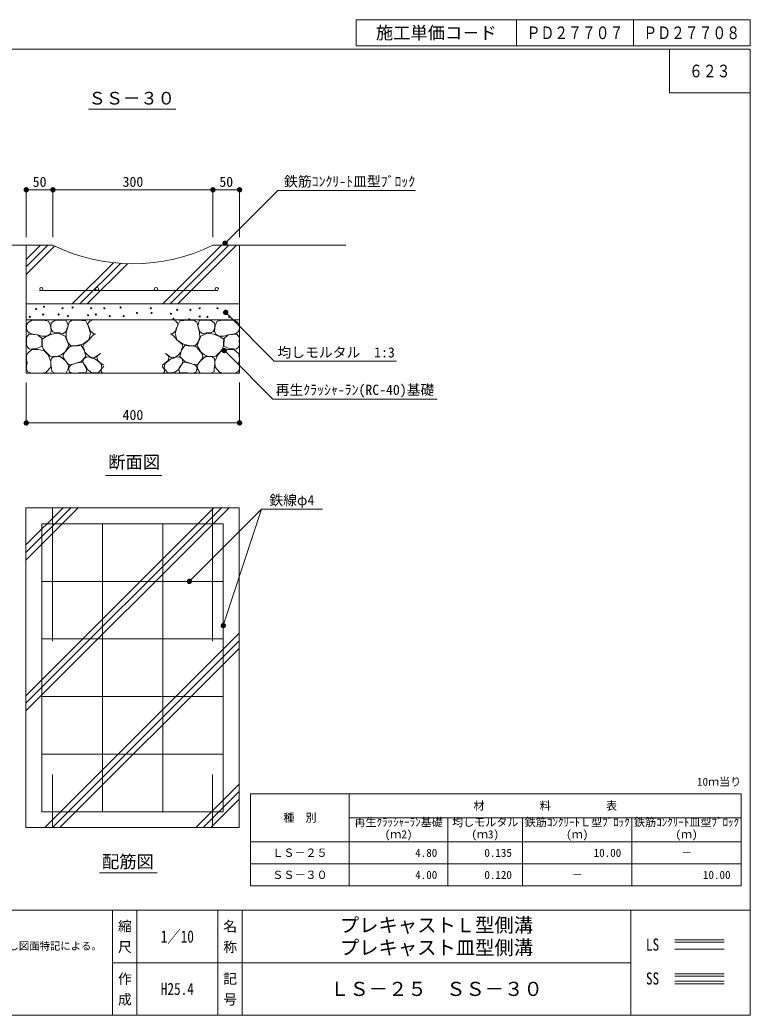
# Model space of a CAD drawing. Units: millimetres at full size, sheet at 1:10. Extents: x 297 to 3035, y 4257 to 6123.
# Drawn here: x 1666 to 3035, y 4257 to 6123 of the extents above; entities that cross this region are included whole.
import ezdxf
from ezdxf.enums import TextEntityAlignment as Align

# ---------------------------------------------------------------- set-up
doc = ezdxf.new("R2010")
doc.units = ezdxf.units.MM
doc.header["$LTSCALE"] = 10
doc.linetypes.add('USER1', pattern=[100, 75, -25])
doc.linetypes.add('USER2', pattern=[50, 25, -25])
for name, color, linetype, lineweight in [('0_2', 7, 'Continuous', 13), ('_0-0_', 7, 'Continuous', 13), ('ハッチ', 4, 'Continuous', 13), ('寸法', 1, 'Continuous', 13), ('本体', 7, 'Continuous', 13)]:
    doc.layers.add(name, color=color, linetype=linetype, lineweight=lineweight)
doc.styles.add('@ＭＳ ゴシック', font='')
doc.styles.add('ＭＳ ゴシック', font='')
doc.styles.get('@ＭＳ ゴシック').set_extended_font_data('@MS Gothic')
doc.styles.get('ＭＳ ゴシック').set_extended_font_data('MS Gothic')

# ---------------------------------------------------------------- blocks, each defined once
blk = doc.blocks.new('filled_dot')
at = {"color": 0, "linetype": 'Continuous', "lineweight": -2, "const_width": 1.25}
blk.add_lwpolyline([(-0.625, 0, 1), (0.625, 0, 1)], format="xyb", close=True, dxfattribs=at)

msp = doc.modelspace()

# ---------------------------------------------------------------- linework, layer by layer
at = {"layer": '0_2'}
for p, q in [((2098.26, 4671.68), (2098.26, 4498.68)), ((2098.26, 4671.68), (3018.26, 4671.68)), ((2283.26, 4671.68), (2283.26, 4498.68)), ((3018.26, 4671.68), (3018.26, 4498.68)), ((2283.26, 4626.68), (3018.26, 4626.68)), ((2468.26, 4626.68), (2468.26, 4498.68)), ((2608.26, 4626.68), (2608.26, 4498.68)), ((2813.26, 4626.68), (2813.26, 4498.68)), ((2098.26, 4581.68), (3018.26, 4581.68)), ((2098.26, 4540.18), (3018.26, 4540.18)), ((2098.26, 4498.68), (3018.26, 4498.68)), ((2893.92, 4397.72), (2986, 4397.72)), ((2893.92, 4393.01), (2986, 4393.01)), ((2893.92, 4380.29), (2986, 4380.29)), ((2811.08, 4354.81), (1839.13, 4354.81)), ((2893.92, 4334.13), (2986, 4334.13)), ((2893.92, 4329.42), (2986, 4329.42)), ((2893.92, 4319.99), (2986, 4319.99)), ((2893.92, 4315.28), (2986, 4315.28))]:
    msp.add_line(p, q, dxfattribs=at)
at = {"layer": '_0-0_'}
for p, q in [((2295.9, 6123.19), (3034.92, 6123.19)), ((2295.9, 6123.19), (2295.9, 6074.82)), ((2597.1, 6123.19), (2597.1, 6074.82)), ((2816.01, 6123.19), (2816.01, 6074.82)), ((3034.92, 6123.19), (3034.92, 6074.82)), ((2295.9, 6074.82), (3034.92, 6074.82)), ((2883.57, 6068.33), (2883.57, 5986.33)), ((3034.92, 5986.33), (2883.57, 5986.33)), ((1839.13, 4453.09), (1839.13, 4256.52)), ((1885.1, 4453.09), (1885.1, 4256.52)), ((2036.57, 4453.09), (2036.57, 4256.63)), ((2082.53, 4453.09), (2082.53, 4256.52)), ((2811.08, 4453.09), (2811.08, 4256.52))]:
    msp.add_line(p, q, dxfattribs=at)
at = {"layer": '_0-0_', "color": 6}
msp.add_line((296.79, 4453.09), (3034.92, 4453.09), dxfattribs=at)
msp.add_lwpolyline([(3034.92, 6068.33), (296.79, 6068.33), (296.79, 4256.52), (3034.92, 4256.52)], close=True, dxfattribs=at)
at = {"layer": 'ハッチ'}
for p, q in [((1677.55, 5659.73), (1718.17, 5700.36)), ((1677.55, 5673.88), (1704.03, 5700.36)), ((1933.44, 5590.36), (2043.44, 5700.36)), ((1947.59, 5590.36), (2057.59, 5700.36)), ((1763.74, 5590.36), (1841.11, 5667.73)), ((1777.88, 5590.36), (1854.11, 5666.59)), ((1743.64, 5560.37), (1740.27, 5560.37)), ((1765.14, 5560.36), (1761.05, 5560.36)), ((1989.96, 5560.36), (1994.05, 5560.36)), ((2011.46, 5560.37), (2014.83, 5560.37)), ((1677.03, 4855.56), (2029.54, 5208.08)), ((1677.03, 4841.42), (2043.69, 5208.08)), ((1677.03, 5138.41), (1746.7, 5208.08)), ((1677.03, 5124.26), (1760.84, 5208.08)), ((1712.39, 4608.08), (2077.03, 4972.72)), ((1726.53, 4608.08), (2077.03, 4958.58)), ((1995.23, 4608.08), (2077.03, 4689.88)), ((2009.37, 4608.08), (2077.03, 4675.74))]:
    msp.add_line(p, q, dxfattribs=at)
at = {"layer": 'ハッチ', "linetype": 'USER1'}
for p, q in [((1677.55, 5645.59), (1730.77, 5698.81)), ((1961.73, 5590.36), (2071.73, 5700.36)), ((1792.02, 5590.36), (1867.59, 5665.93)), ((1677.03, 4827.28), (2057.83, 5208.08)), ((1677.03, 5110.12), (1774.99, 5208.08)), ((1740.67, 4608.08), (2077.03, 4944.44)), ((2023.51, 4608.08), (2077.03, 4661.59))]:
    msp.add_line(p, q, dxfattribs=at)
at = {"layer": 'ハッチ'}
for points in [[(1719.54, 5532.03), (1714.98, 5530.29), (1706.93, 5530.07), (1697.8, 5532.46), (1689.97, 5533.55), (1684.75, 5535.29), (1679.75, 5538.55), (1677.85, 5544.22), (1678.18, 5550.86), (1680.83, 5555.71), (1687.36, 5559.41), (1695.4, 5560.06), (1702.34, 5560.07), (1713.02, 5559.41), (1719.33, 5558.1), (1723.02, 5550.28), (1724.33, 5539.42), (1722.15, 5533.98)], [(1739.56, 5536.06), (1732.48, 5536.31), (1727.41, 5538.08), (1724.38, 5543.14), (1723.87, 5548.45), (1724.38, 5554.77), (1731.21, 5559.07), (1737.54, 5559.83), (1744.49, 5560.15), (1752.47, 5559.83), (1756.02, 5549.97), (1752.47, 5539.09), (1746.9, 5534.54)], [(1755.51, 5518.1), (1752.22, 5527.2), (1752.47, 5537.57), (1754.75, 5544.65), (1756.52, 5551.74), (1757.79, 5556.29), (1762.6, 5559.58), (1768.1, 5560.2), (1775.25, 5559.83), (1782.34, 5559.32), (1788.67, 5559.32), (1793.73, 5549.46), (1798.03, 5535.8), (1794.99, 5523.41), (1783.35, 5515.06), (1769.43, 5512.03), (1760.83, 5511.78)], [(1999.58, 5518.1), (2002.88, 5527.2), (2002.62, 5537.57), (2000.34, 5544.65), (1998.57, 5551.74), (1997.31, 5556.29), (1992.5, 5559.58), (1986.99, 5560.2), (1979.84, 5559.83), (1972.76, 5559.32), (1966.43, 5559.32), (1961.37, 5549.46), (1957.06, 5535.8), (1960.1, 5523.41), (1971.74, 5515.06), (1985.66, 5512.03), (1994.27, 5511.78)], [(2015.53, 5536.06), (2022.62, 5536.31), (2027.68, 5538.08), (2030.72, 5543.14), (2031.22, 5548.45), (2030.72, 5554.77), (2023.88, 5559.07), (2017.56, 5559.83), (2010.61, 5560.15), (2002.62, 5559.83), (1999.08, 5549.97), (2002.62, 5539.09), (2008.19, 5534.54)], [(2035.55, 5532.03), (2040.12, 5530.29), (2048.16, 5530.07), (2057.3, 5532.46), (2065.13, 5533.55), (2070.35, 5535.29), (2075.35, 5538.55), (2077.25, 5544.22), (2076.92, 5550.86), (2074.26, 5555.71), (2067.74, 5559.41), (2059.69, 5560.06), (2052.76, 5560.07), (2042.07, 5559.41), (2035.77, 5558.1), (2032.07, 5550.28), (2030.77, 5539.42), (2032.94, 5533.98)], [(1689.06, 5506.03), (1683.75, 5505.41), (1679.68, 5509.47), (1677.84, 5513.95), (1678.12, 5520.6), (1677.9, 5527.29), (1682.49, 5533.84), (1699.07, 5532.28), (1706.58, 5525.41), (1706.89, 5511.03), (1695.94, 5506.03)], [(1737.46, 5492.66), (1729.43, 5491.77), (1722.28, 5492.66), (1718.41, 5496.23), (1713.35, 5501.29), (1709.48, 5506.05), (1707.39, 5512.6), (1707.39, 5519.14), (1707.09, 5524.2), (1714.24, 5528.66), (1725.55, 5533.42), (1737.46, 5535.8), (1750.45, 5530.24), (1757.28, 5513.29), (1749.67, 5499.8), (1743.12, 5494.75)], [(2017.63, 5492.66), (2025.67, 5491.77), (2032.81, 5492.66), (2036.69, 5496.23), (2041.75, 5501.29), (2045.62, 5506.05), (2047.7, 5512.6), (2047.7, 5519.14), (2048, 5524.2), (2040.85, 5528.66), (2029.54, 5533.42), (2017.63, 5535.8), (2004.65, 5530.24), (1997.81, 5513.29), (2005.42, 5499.8), (2011.97, 5494.75)], [(2066.03, 5506.03), (2071.35, 5505.41), (2075.41, 5509.47), (2077.25, 5513.95), (2076.98, 5520.6), (2077.2, 5527.29), (2072.6, 5533.84), (2056.02, 5532.28), (2048.52, 5525.41), (2048.21, 5511.03), (2059.15, 5506.03)], [(1751.71, 5483.2), (1749.18, 5486.23), (1746.65, 5490.03), (1746.9, 5495.34), (1749.94, 5499.89), (1755, 5505.71), (1758.55, 5510.26), (1763.61, 5511.27), (1773.99, 5511.78), (1780.31, 5512.53), (1786.14, 5503.68), (1789.43, 5492.05), (1780.31, 5482.44), (1763.61, 5477.13), (1755.51, 5477.63)], [(2003.38, 5483.2), (2005.91, 5486.23), (2008.44, 5490.03), (2008.19, 5495.34), (2005.15, 5499.89), (2000.09, 5505.71), (1996.55, 5510.26), (1991.49, 5511.27), (1981.11, 5511.78), (1974.78, 5512.53), (1968.96, 5503.68), (1965.67, 5492.05), (1974.78, 5482.44), (1991.49, 5477.13), (1999.58, 5477.63)], [(1686.95, 5460.72), (1680.51, 5462.78), (1677.94, 5467.41), (1677.82, 5473.62), (1678.97, 5480.02), (1677.75, 5485.79), (1678.2, 5492.91), (1679.74, 5497.77), (1688.24, 5504.72), (1700.08, 5504.97), (1711.41, 5502.66), (1718.62, 5495.2), (1723.77, 5482.59), (1723.51, 5472.04), (1715.01, 5462.52), (1708.32, 5460.72), (1698.28, 5460.47)], [(1724.92, 5469.94), (1723.76, 5476.7), (1723.76, 5483.23), (1724.69, 5487.89), (1730.06, 5491.62), (1741.26, 5491.86), (1750.83, 5483.93), (1757.13, 5475.3), (1756.19, 5468.54), (1752.23, 5461.31), (1744.06, 5460.61), (1731.22, 5460.84), (1725.39, 5463.88)], [(1789.58, 5472.62), (1786, 5477.64), (1783.84, 5482.42), (1785.28, 5487.43), (1789.58, 5490.54), (1795.09, 5491.26), (1800.59, 5488.87), (1807.28, 5486.96), (1817.81, 5478.35), (1819.24, 5469.03), (1812.78, 5462.1), (1806.57, 5460.91), (1800.59, 5461.14), (1792.93, 5466.64)], [(1965.51, 5472.62), (1969.1, 5477.64), (1971.25, 5482.42), (1969.82, 5487.43), (1965.51, 5490.54), (1960.01, 5491.26), (1954.51, 5488.87), (1947.81, 5486.96), (1937.29, 5478.35), (1935.85, 5469.03), (1942.31, 5462.1), (1948.53, 5460.91), (1954.51, 5461.14), (1962.16, 5466.64)], [(2030.17, 5469.94), (2031.34, 5476.7), (2031.34, 5483.23), (2030.4, 5487.89), (2025.04, 5491.62), (2013.84, 5491.86), (2004.27, 5483.93), (1997.97, 5475.3), (1998.9, 5468.54), (2002.87, 5461.31), (2011.04, 5460.61), (2023.87, 5460.84), (2029.7, 5463.88)], [(2068.14, 5460.72), (2074.58, 5462.78), (2077.16, 5467.41), (2077.27, 5473.62), (2076.13, 5480.02), (2077.34, 5485.79), (2076.89, 5492.91), (2075.35, 5497.77), (2066.86, 5504.72), (2055.01, 5504.97), (2043.68, 5502.66), (2036.48, 5495.2), (2031.33, 5482.59), (2031.58, 5472.04), (2040.08, 5462.52), (2046.77, 5460.72), (2056.82, 5460.47)], [(1757.51, 5467.83), (1757.27, 5470.94), (1760.38, 5475.24), (1764.92, 5477.39), (1771.14, 5479.3), (1777.6, 5480.74), (1783.58, 5481.21), (1787.41, 5474.52), (1791.23, 5468.07), (1790.04, 5462.09), (1784.54, 5460.9), (1775.21, 5461.38), (1765.64, 5460.42), (1758.71, 5462.33)], [(1997.58, 5467.83), (1997.82, 5470.94), (1994.71, 5475.24), (1990.17, 5477.39), (1983.95, 5479.3), (1977.49, 5480.74), (1971.51, 5481.21), (1967.69, 5474.52), (1963.86, 5468.07), (1965.06, 5462.09), (1970.56, 5460.9), (1979.89, 5461.38), (1989.45, 5460.42), (1996.39, 5462.33)]]:
    msp.add_lwpolyline(points, close=True, dxfattribs=at)
for points in [[(1796.26, 5544.55), (1793.63, 5550.05), (1793.15, 5553.87), (1796.98, 5557.94), (1800.48, 5559.43)], [(1806.99, 5534.61), (1804.87, 5534.04), (1797.93, 5539.05), (1796.26, 5544.55)], [(1948.1, 5534.61), (1950.23, 5534.04), (1957.16, 5539.05), (1958.84, 5544.55)], [(1958.84, 5544.55), (1961.47, 5550.05), (1961.95, 5553.87), (1958.12, 5557.94), (1954.61, 5559.43)], [(1792.22, 5495.08), (1787.43, 5500.1), (1786.24, 5505.12), (1783.84, 5510.38), (1786, 5515.4), (1791.5, 5520.18), (1796.04, 5523.52), (1797.96, 5526.87), (1802.26, 5531.41), (1805.61, 5533.56), (1807.14, 5534.03)], [(1962.88, 5495.08), (1967.66, 5500.1), (1968.86, 5505.12), (1971.25, 5510.38), (1969.1, 5515.4), (1963.6, 5520.18), (1959.05, 5523.52), (1957.14, 5526.87), (1952.83, 5531.41), (1949.49, 5533.56), (1947.95, 5534.03)], [(1816.7, 5497.59), (1804.89, 5489.58), (1797.96, 5490.3), (1792.22, 5495.08)], [(1818.31, 5478.5), (1815.04, 5481.17), (1811.48, 5484.58), (1810, 5489.77), (1811.93, 5493.77), (1815.49, 5496.58), (1816.73, 5497.47)], [(1936.79, 5478.5), (1940.05, 5481.17), (1943.61, 5484.58), (1945.09, 5489.77), (1943.17, 5493.77), (1939.61, 5496.58), (1938.36, 5497.47)], [(1938.4, 5497.59), (1950.2, 5489.58), (1957.14, 5490.3), (1962.88, 5495.08)], [(1824.24, 5460.71), (1820.68, 5460.71), (1818.16, 5463.23), (1818.01, 5466.2), (1820.09, 5470.05), (1822.91, 5473.61), (1822.98, 5473.66)], [(1822.44, 5475.68), (1822.16, 5475.68), (1818.31, 5478.5)], [(1930.85, 5460.71), (1934.41, 5460.71), (1936.94, 5463.23), (1937.08, 5466.2), (1935.01, 5470.05), (1932.19, 5473.61), (1932.12, 5473.66)], [(1932.65, 5475.68), (1932.93, 5475.68), (1936.79, 5478.5)]]:
    msp.add_lwpolyline(points, dxfattribs=at)
for centre in [(1696.12, 5580.81), (1710.65, 5585.17), (1745.52, 5582.27), (1764.41, 5583.72), (1799.28, 5582.27), (1823.98, 5582.27), (1854.5, 5583.72), (1911.16, 5582.27), (2002.7, 5582.27), (2036.11, 5582.27), (1684.5, 5566.28), (1709.2, 5570.64), (1738.26, 5570.64), (1755.69, 5567.74), (1793.47, 5569.19), (1808, 5570.64), (1834.15, 5567.74), (1860.31, 5567.74), (1885.01, 5573.55), (1912.61, 5573.55), (1948.94, 5572.1), (1953.55, 5562.75), (1960.56, 5579.36), (1983.3, 5561.72), (1985.26, 5579.36), (2002.78, 5566.85), (2017.23, 5566.28), (2058.16, 5565.82)]:
    msp.add_circle(centre, 1, dxfattribs=at)
at = {"layer": '寸法', "color": 3}
for p, q in [((1794.38, 5955.64), (1958.31, 5955.64)), ((1826.38, 5268.64), (1931.97, 5268.64)), ((1814.8, 4523.19), (1922.83, 4523.19))]:
    msp.add_line(p, q, dxfattribs=at)
at = {"layer": '寸法'}
for p, q in [((1677.55, 5804.57), (1727.55, 5804.57)), ((1677.55, 5715.94), (1677.55, 5804.57)), ((1727.55, 5715.94), (1727.55, 5804.57)), ((2027.55, 5804.57), (1727.55, 5804.57)), ((1727.55, 5715.94), (1727.55, 5804.57)), ((2027.55, 5715.94), (2027.55, 5804.57)), ((2077.55, 5804.57), (2027.55, 5804.57)), ((2027.55, 5715.94), (2027.55, 5804.57)), ((2077.55, 5715.94), (2077.55, 5804.57)), ((1677.55, 5442.78), (1677.55, 5367.23)), ((2077.55, 5442.78), (2077.55, 5367.23)), ((1677.55, 5367.23), (2077.55, 5367.23))]:
    msp.add_line(p, q, dxfattribs=at)
for points in [[(2050.41, 5704.39), (2057.48, 5711.47), (2149.29, 5803.28), (2407.39, 5803.28)], [(2051.57, 5574.53), (2058.63, 5567.45), (2142.43, 5483.37), (2371.57, 5483.37)], [(2048.84, 5503.01), (2055.9, 5495.93), (2139.71, 5411.85), (2447.99, 5411.85)], [(1983.43, 5070.08), (1990.5, 5077.15), (2118.84, 5205.44), (2233.31, 5205.44)], [(2047.03, 4987.05), (2050.15, 4996.55), (2118.84, 5205.44), (2133.55, 5205.44)]]:
    msp.add_lwpolyline(points, dxfattribs=at)
at = {"layer": '本体'}
for p, q in [((1677.55, 5700.36), (1439.89, 5700.36)), ((1677.55, 5700.36), (1727.55, 5700.36)), ((1677.55, 5460.36), (1677.55, 5700.36)), ((2027.55, 5700.36), (2077.55, 5700.36)), ((2077.55, 5700.36), (2276.56, 5700.36)), ((2077.55, 5460.36), (2077.55, 5700.36)), ((1702.28, 5615.36), (2036.37, 5615.36)), ((1677.55, 5590.36), (2077.55, 5590.36)), ((1677.55, 5560.36), (2077.55, 5560.36)), ((1677.55, 5460.36), (2077.55, 5460.36)), ((1677.03, 5208.08), (2077.03, 5208.08)), ((1677.03, 5208.08), (1677.03, 4608.08)), ((2077.03, 5208.08), (2077.03, 4608.08)), ((1707.03, 5178.08), (2047.03, 5178.08)), ((1707.03, 5178.08), (1707.03, 4638.08)), ((1820.36, 5178.08), (1820.36, 4638.08)), ((1933.69, 5178.08), (1933.69, 4638.08)), ((2047.03, 5178.08), (2047.03, 4638.08)), ((1707.03, 5070.08), (2047.03, 5070.08)), ((1707.03, 4962.08), (2047.03, 4962.08)), ((1707.03, 4854.08), (2047.03, 4854.08)), ((1707.03, 4746.08), (2047.03, 4746.08)), ((1707.03, 4638.08), (2047.03, 4638.08)), ((1677.03, 4608.08), (2077.03, 4608.08))]:
    msp.add_line(p, q, dxfattribs=at)
at = {"layer": '本体', "linetype": 'USER2'}
for p, q in [((1727.03, 5208.08), (1727.03, 4608.08)), ((2027.03, 5208.08), (2027.03, 4608.08))]:
    msp.add_line(p, q, dxfattribs=at)
at = {"layer": '本体'}
for centre in [(1705.73, 5618.52), (1810.48, 5618.36), (1920.7, 5618.36), (2034.75, 5618.52)]:
    msp.add_circle(centre, 3, dxfattribs=at)
msp.add_arc((1877.55, 6008.44), 342.66, 244.03932, 295.96067, dxfattribs=at)

# ---------------------------------------------------------------- block references
at = {"layer": '寸法', "xscale": 4, "yscale": 4}
for p in [(1677.55, 5804.57), (1727.55, 5804.57), (2027.55, 5804.57), (1677.55, 5367.23)]:
    msp.add_blockref('filled_dot', p, dxfattribs=at)
for p, rotation in [((1727.55, 5804.57), 180), ((2027.55, 5804.57), 180), ((2077.55, 5804.57), 180), ((2050.41, 5704.39), 45), ((2051.57, 5574.53), 314.9), ((2048.84, 5503.01), 314.9), ((2077.55, 5367.23), 180), ((1983.43, 5070.08), 45), ((2047.03, 4987.05), 71.8)]:
    msp.add_blockref('filled_dot', p, dxfattribs=dict(at, rotation=rotation))

# ---------------------------------------------------------------- texts
at = {"layer": '_0-0_', "style": 'ＭＳ ゴシック'}
for s, height, p in [('施工単価コ－ド', 23.74, (2446.5, 6099.01)), ('材\u3000\u3000\u3000\u3000\u3000料\u3000\u3000\u3000\u3000\u3000表', 15.19, (2650.76, 4649.18)), ('種\u3000別', 15.19, (2190.76, 4626.68)), ('ＬＳ－２５', 15.19, (2190.76, 4560.93)), ('－', 15.19, (2915.76, 4560.93)), ('ＳＳ－３０', 15.19, (2190.76, 4519.43)), ('－', 15.19, (2710.76, 4519.43)), ('プレキャストＬ型側溝', 26.58, (2446.81, 4425.24)), ('プレキャスト皿型側溝', 26.58, (2446.81, 4383.18)), ('ＬＳ－２５\u3000ＳＳ－３０', 26.58, (2446.81, 4305.66))]:
    msp.add_text(s, height=height, dxfattribs=at).set_placement(p, align=Align.MIDDLE_CENTER)
at = {"layer": '_0-0_', "style": 'ＭＳ ゴシック', "width": 0.8}
for s, height, p in [('ＰＤ２７７０７', 23.74, (2706.55, 6099.01)), ('ＰＤ２７７０８', 23.74, (2925.47, 6099.01)), ('６２３', 23.74, (2959.25, 6027.33)), ('1／10', 22.79, (1960.83, 4403.95)), ('LS', 22.79, (2851.96, 4388.77)), ('SS', 22.79, (2851.96, 4325.2)), ('H25.4', 22.79, (1960.83, 4305.66))]:
    msp.add_text(s, height=height, dxfattribs=at).set_placement(p, align=Align.MIDDLE_CENTER)
at = {"layer": '_0-0_', "style": 'ＭＳ ゴシック'}
for s, p in [('10ｍ当り', (3018.26, 4694.18)), ('4.80', (2448.26, 4560.93)), ('0.135', (2588.26, 4560.93)), ('10.00', (2793.26, 4560.93)), ('4.00', (2448.26, 4519.43)), ('0.120', (2588.26, 4519.43)), ('10.00', (2998.26, 4519.43))]:
    msp.add_text(s, height=15.19, dxfattribs=at).set_placement(p, align=Align.MIDDLE_RIGHT)
for s, p in [('再生ｸﾗｯｼｬｰﾗﾝ基礎', (2292.88, 4625.85)), ('均しモルタル', (2476.1, 4625.85)), ('鉄筋ｺﾝｸﾘｰﾄＬ型ﾌﾞﾛｯｸ', (2612.34, 4625.85)), ('鉄筋ｺﾝｸﾘｰﾄ皿型ﾌﾞﾛｯｸ', (2817.34, 4625.85)), ('(ｍ2)', (2349.86, 4603.24)), ('(ｍ3)', (2512.36, 4603.24)), ('(ｍ)', (2690.04, 4603.24)), ('(ｍ)', (2895.04, 4603.24))]:
    msp.add_text(s, height=15.19, dxfattribs=at).set_placement(p, align=Align.TOP_LEFT)
at = {"layer": '_0-0_', "style": '@ＭＳ ゴシック'}
for s, p in [(' 縮 尺 ', (1862.11, 4403.95)), ('名 称', (2059.55, 4403.95)), ('作 成', (1862.11, 4305.66)), ('記 号', (2059.55, 4305.66))]:
    msp.add_text(s, height=18.99, rotation=270, dxfattribs=at).set_placement(p, align=Align.MIDDLE_CENTER)
at = {"layer": '寸法', "color": 3, "style": 'ＭＳ ゴシック'}
for s, height, p in [('ＳＳ－３０', 23.74, (1794.34, 5957.35)), ('鉄筋ｺﾝｸﾘ-ﾄ皿型ﾌﾞﾛｯｸ', 18.99, (2160.9, 5805)), ('均しモルタル\u30001:3', 18.99, (2148.6, 5484.4)), ('再生ｸﾗｯｼｬ-ﾗﾝ(RC-40)基礎', 18.99, (2145.18, 5414.17)), ('断面図', 23.74, (1831.19, 5274.83)), ('鉄線φ4', 18.99, (2133.38, 5207.2)), ('配筋図', 23.74, (1819.62, 4525.38))]:
    msp.add_text(s, height=height, dxfattribs=at).set_placement(p, align=Align.BOTTOM_LEFT)
at = {"layer": '寸法', "style": 'ＭＳ ゴシック'}
for s, p in [('50', (1702.55, 5819.57)), ('300', (1877.55, 5819.57)), ('50', (2052.55, 5819.57)), ('400', (1877.55, 5382.23))]:
    msp.add_text(s, height=18.99, dxfattribs=at).set_placement(p, align=Align.MIDDLE_CENTER)
at = {"layer": '本体', "style": 'ＭＳ ゴシック'}
msp.add_text('○皿型ブロックの表面仕上げは、a…小叩き、b…洗い出しとし図面特記による。', height=14.24, dxfattribs=at).set_placement((1120.02, 4393.21), align=Align.TOP_LEFT)

doc.saveas('drawing.dxf')
